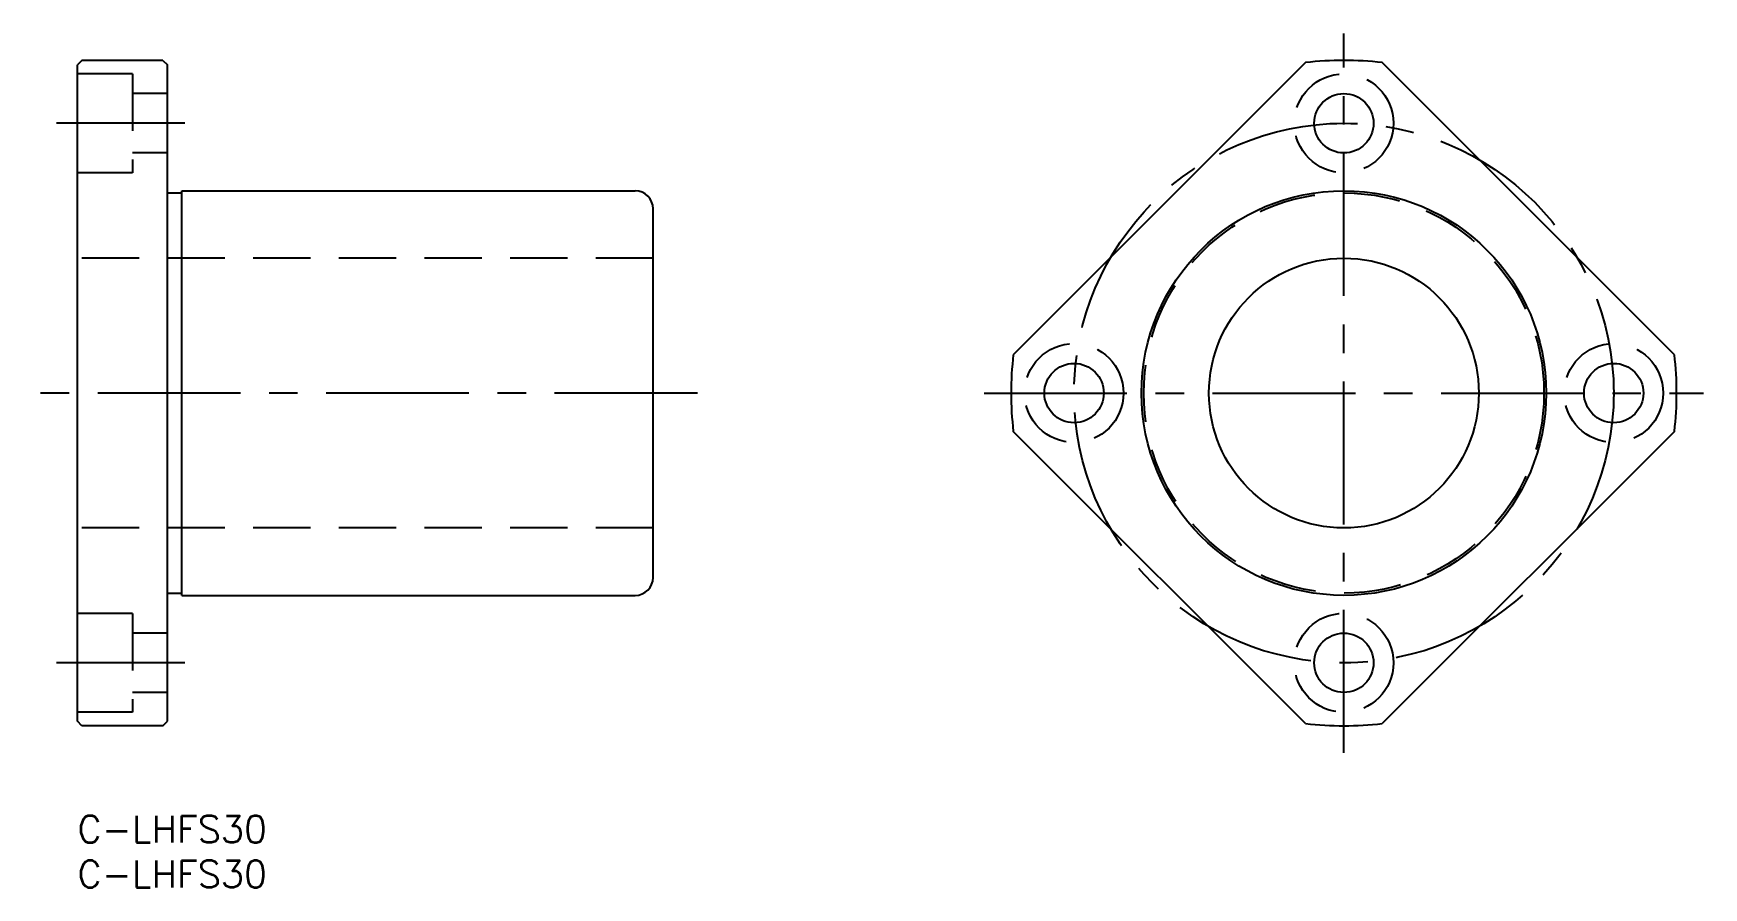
# Model space of a CAD drawing. Extents: x -5 to 181, y -8 to 87.
import ezdxf

# ---------------------------------------------------------------- set-up
doc = ezdxf.new("R2010")
doc.units = 0
doc.header["$LTSCALE"] = 0.5
doc.linetypes.add('CENTER', pattern=[50.8, 31.75, -6.35, 6.35, -6.35])
doc.linetypes.add('DASHED', pattern=[19.05, 12.7, -6.35])
for name, color, linetype in [('MSM_CENTER', 1, 'CENTER'), ('MSM_CONTINUOUS', 7, 'CONTINUOUS'), ('MSM_DASHED', 4, 'DASHED'), ('MSM_PART_NUMBER', 7, 'CONTINUOUS')]:
    doc.layers.add(name, color=color, linetype=linetype)
doc.styles.get("Standard").update_dxf_attribs({"font": 'txt.shx', "height": 3, "bigfont": 'bigfont.shx'})

# ---------------------------------------------------------------- blocks, each defined once
blk = doc.blocks.new('*U26')
at = {"layer": 'MSM_PART_NUMBER'}
blk.add_text('C-LHFS30', height=3, dxfattribs=at).set_placement((0, -3))
blk = doc.blocks.new('*U27')
at = {"layer": 'MSM_PART_NUMBER'}
blk.add_text('C-LHFS30', height=3, dxfattribs=at).set_placement((0, -8))

msp = doc.modelspace()

# ---------------------------------------------------------------- linework, layer by layer
at = {"layer": 'MSM_CENTER'}
for p, q in [((140.81, 7), (140.81, 87)), ((11.92, 77), (-2.35, 77)), ((68.93, 47), (-4.9, 47)), ((100.81, 47), (180.81, 47)), ((11.92, 17), (-2.35, 17))]:
    msp.add_line(p, q, dxfattribs=at)
msp.add_circle((140.81, 47), 30, dxfattribs=at)
at = {"layer": 'MSM_CONTINUOUS'}
for p, q in [((0.5, 84), (0, 83.5)), ((9.5, 84), (0.5, 84)), ((9.5, 84), (10, 83.5)), ((136.55, 83.75), (104.05, 51.26)), ((177.56, 51.26), (145.06, 83.75)), ((0, 10.5), (0, 83.5)), ((10, 10.5), (10, 83.5)), ((10, 69.25), (11.6, 69.25)), ((11.6, 69.5), (62, 69.5)), ((11.6, 24.5), (11.6, 69.5)), ((64, 26.5), (64, 67.5)), ((136.55, 10.25), (104.05, 42.74)), ((177.56, 42.74), (145.06, 10.25)), ((10, 24.75), (11.6, 24.75)), ((11.6, 24.5), (62, 24.5)), ((23.12, 24.5), (23.12, 24.5)), ((36.25, 24.5), (36.25, 24.5)), ((0.5, 10), (0, 10.5)), ((9.5, 10), (0.5, 10)), ((9.5, 10), (10, 10.5))]:
    msp.add_line(p, q, dxfattribs=at)
for centre, radius in [((140.81, 77), 3.3), ((140.81, 47), 22.5), ((140.81, 47), 15), ((110.81, 47), 3.3), ((170.81, 47), 3.3), ((140.81, 17), 3.3)]:
    msp.add_circle(centre, radius, dxfattribs=at)
for centre, radius, start, end in [((140.81, 47), 37, 83.3917, 96.6083), ((62, 67.5), 2, 0, 90), ((140.81, 47), 37, 173.3917, 186.6083), ((140.81, 47), 37, 353.3917, 6.6083), ((62, 26.5), 2, 270, 360), ((140.81, 47), 37, 263.3917, 276.6083)]:
    msp.add_arc(centre, radius, start, end, dxfattribs=at)
at = {"layer": 'MSM_DASHED'}
for p, q in [((6.1, 82.5), (0, 82.5)), ((6.1, 82.5), (6.1, 71.5)), ((10, 80.3), (6.1, 80.3)), ((10, 73.7), (6.1, 73.7)), ((6.1, 71.5), (0, 71.5)), ((64, 62), (0, 62)), ((64, 32), (0, 32)), ((6.1, 22.5), (0, 22.5)), ((6.1, 22.5), (6.1, 11.5)), ((10, 20.3), (6.1, 20.3)), ((10, 13.7), (6.1, 13.7)), ((6.1, 11.5), (0, 11.5))]:
    msp.add_line(p, q, dxfattribs=at)
for centre, radius in [((140.81, 77), 5.5), ((140.81, 47), 22.25), ((110.81, 47), 5.5), ((170.81, 47), 5.5), ((140.81, 17), 5.5)]:
    msp.add_circle(centre, radius, dxfattribs=at)

# ---------------------------------------------------------------- block references
at = {"layer": 'MSM_CONTINUOUS'}
for name in ['*U26', '*U27']:
    msp.add_blockref(name, (0, 0), dxfattribs=at)

doc.saveas('drawing.dxf')
